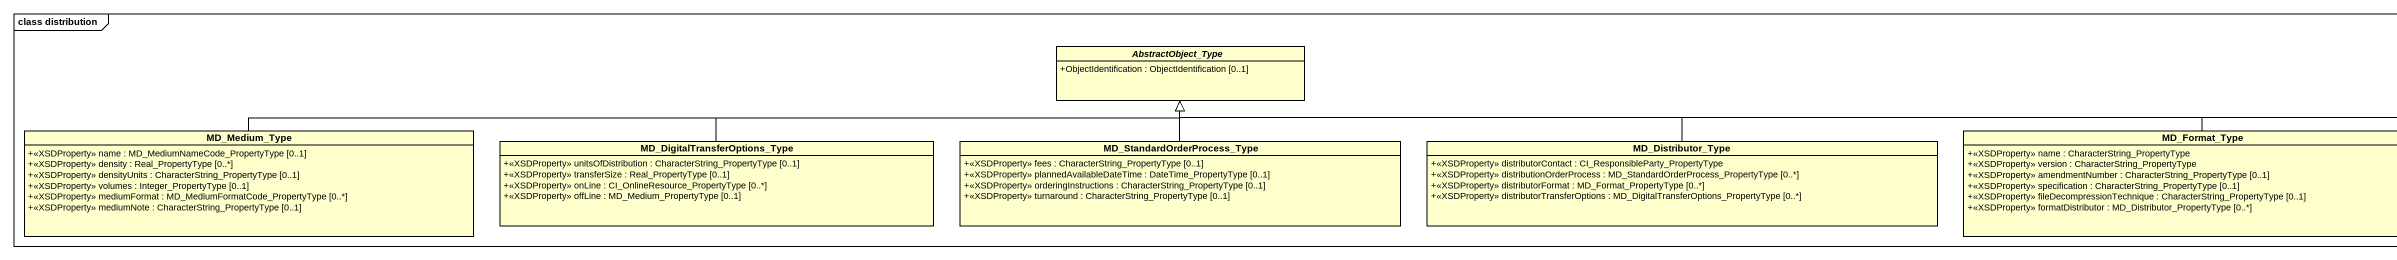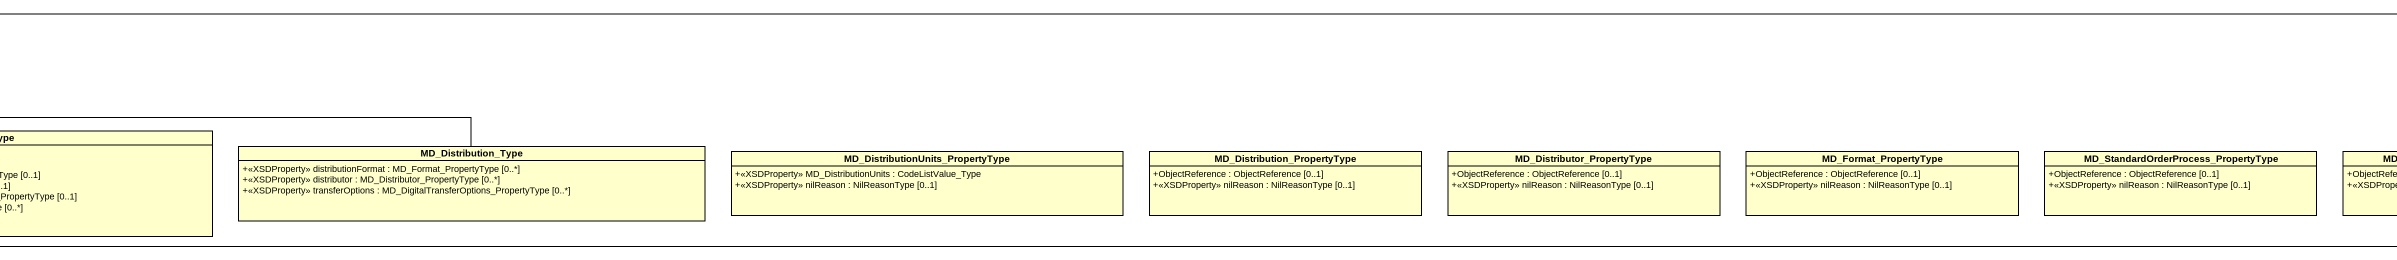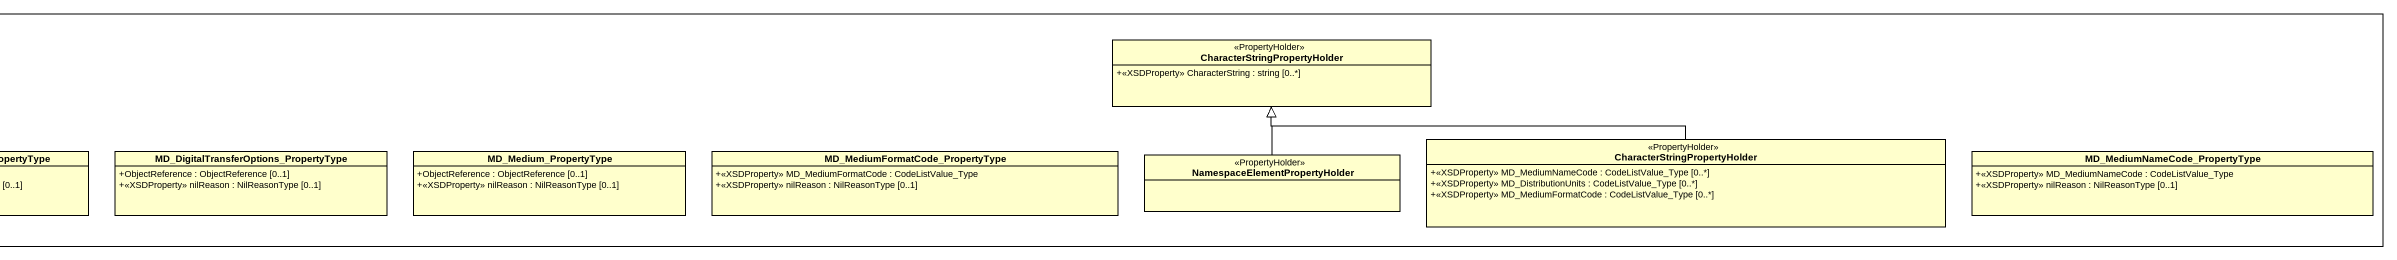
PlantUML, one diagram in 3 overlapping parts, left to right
@startuml
mainframe class distribution
hide circle
hide empty members
skinparam classAttributeIconSize 0
abstract class AbstractObject_Type {
  +ObjectIdentification : ObjectIdentification [0..1]
}
class "CharacterStringPropertyHolder" as CharacterStringPropertyHolde <<PropertyHolder>> {
  +<<XSDProperty>> CharacterString : string [0..*]
}
class MD_Medium_Type {
  +<<XSDProperty>> name : MD_MediumNameCode_PropertyType [0..1]
  +<<XSDProperty>> density : Real_PropertyType [0..*]
  +<<XSDProperty>> densityUnits : CharacterString_PropertyType [0..1]
  +<<XSDProperty>> volumes : Integer_PropertyType [0..1]
  +<<XSDProperty>> mediumFormat : MD_MediumFormatCode_PropertyType [0..*]
  +<<XSDProperty>> mediumNote : CharacterString_PropertyType [0..1]
}
class "MD_DigitalTransferOptions_Type" as MD_DigitalTransferOptions {
  +<<XSDProperty>> unitsOfDistribution : CharacterString_PropertyType [0..1]
  +<<XSDProperty>> transferSize : Real_PropertyType [0..1]
  +<<XSDProperty>> onLine : CI_OnlineResource_PropertyType [0..*]
  +<<XSDProperty>> offLine : MD_Medium_PropertyType [0..1]
}
class MD_StandardOrderProcess_Type {
  +<<XSDProperty>> fees : CharacterString_PropertyType [0..1]
  +<<XSDProperty>> plannedAvailableDateTime : DateTime_PropertyType [0..1]
  +<<XSDProperty>> orderingInstructions : CharacterString_PropertyType [0..1]
  +<<XSDProperty>> turnaround : CharacterString_PropertyType [0..1]
}
class MD_Distributor_Type {
  +<<XSDProperty>> distributorContact : CI_ResponsibleParty_PropertyType
  +<<XSDProperty>> distributionOrderProcess : MD_StandardOrderProcess_PropertyType [0..*]
  +<<XSDProperty>> distributorFormat : MD_Format_PropertyType [0..*]
  +<<XSDProperty>> distributorTransferOptions : MD_DigitalTransferOptions_PropertyType [0..*]
}
class MD_Format_Type {
  +<<XSDProperty>> name : CharacterString_PropertyType
  +<<XSDProperty>> version : CharacterString_PropertyType
  +<<XSDProperty>> amendmentNumber : CharacterString_PropertyType [0..1]
  +<<XSDProperty>> specification : CharacterString_PropertyType [0..1]
  +<<XSDProperty>> fileDecompressionTechnique : CharacterString_PropertyType [0..1]
  +<<XSDProperty>> formatDistributor : MD_Distributor_PropertyType [0..*]
}
class MD_Distribution_Type {
  +<<XSDProperty>> distributionFormat : MD_Format_PropertyType [0..*]
  +<<XSDProperty>> distributor : MD_Distributor_PropertyType [0..*]
  +<<XSDProperty>> transferOptions : MD_DigitalTransferOptions_PropertyType [0..*]
}
class "MD_DistributionUnits_PropertyType" as MD_DistributionUnits {
  +<<XSDProperty>> MD_DistributionUnits : CodeListValue_Type
  +<<XSDProperty>> nilReason : NilReasonType [0..1]
}
class MD_Distribution_PropertyType {
  +ObjectReference : ObjectReference [0..1]
  +<<XSDProperty>> nilReason : NilReasonType [0..1]
}
class MD_Distributor_PropertyType {
  +ObjectReference : ObjectReference [0..1]
  +<<XSDProperty>> nilReason : NilReasonType [0..1]
}
class MD_Format_PropertyType {
  +ObjectReference : ObjectReference [0..1]
  +<<XSDProperty>> nilReason : NilReasonType [0..1]
}
class "MD_StandardOrderProcess_PropertyType" as MD_StandardOrderProcess {
  +ObjectReference : ObjectReference [0..1]
  +<<XSDProperty>> nilReason : NilReasonType [0..1]
}
class "MD_DigitalTransferOptions_PropertyType" as MD_DigitalTransferOptions_2 {
  +ObjectReference : ObjectReference [0..1]
  +<<XSDProperty>> nilReason : NilReasonType [0..1]
}
class MD_Medium_PropertyType {
  +ObjectReference : ObjectReference [0..1]
  +<<XSDProperty>> nilReason : NilReasonType [0..1]
}
class "MD_MediumFormatCode_PropertyType" as MD_MediumFormatCode {
  +<<XSDProperty>> MD_MediumFormatCode : CodeListValue_Type
  +<<XSDProperty>> nilReason : NilReasonType [0..1]
}
class "NamespaceElementPropertyHolder" as NamespaceElementPropertyHold <<PropertyHolder>>
class "CharacterStringPropertyHolder" as CharacterStringPropertyHolde_2 <<PropertyHolder>> {
  +<<XSDProperty>> MD_MediumNameCode : CodeListValue_Type [0..*]
  +<<XSDProperty>> MD_DistributionUnits : CodeListValue_Type [0..*]
  +<<XSDProperty>> MD_MediumFormatCode : CodeListValue_Type [0..*]
}
class "MD_MediumNameCode_PropertyType" as MD_MediumNameCode {
  +<<XSDProperty>> MD_MediumNameCode : CodeListValue_Type
  +<<XSDProperty>> nilReason : NilReasonType [0..1]
}
MD_Medium_Type -right-|> AbstractObject_Type
MD_DigitalTransferOptions -right-|> AbstractObject_Type
MD_StandardOrderProcess_Type -up-|> AbstractObject_Type
MD_Distributor_Type -left-|> AbstractObject_Type
MD_Format_Type -left-|> AbstractObject_Type
MD_Distribution_Type -left-|> AbstractObject_Type
NamespaceElementPropertyHold -up-|> CharacterStringPropertyHolde
CharacterStringPropertyHolde_2 -left-|> CharacterStringPropertyHolde
@enduml
